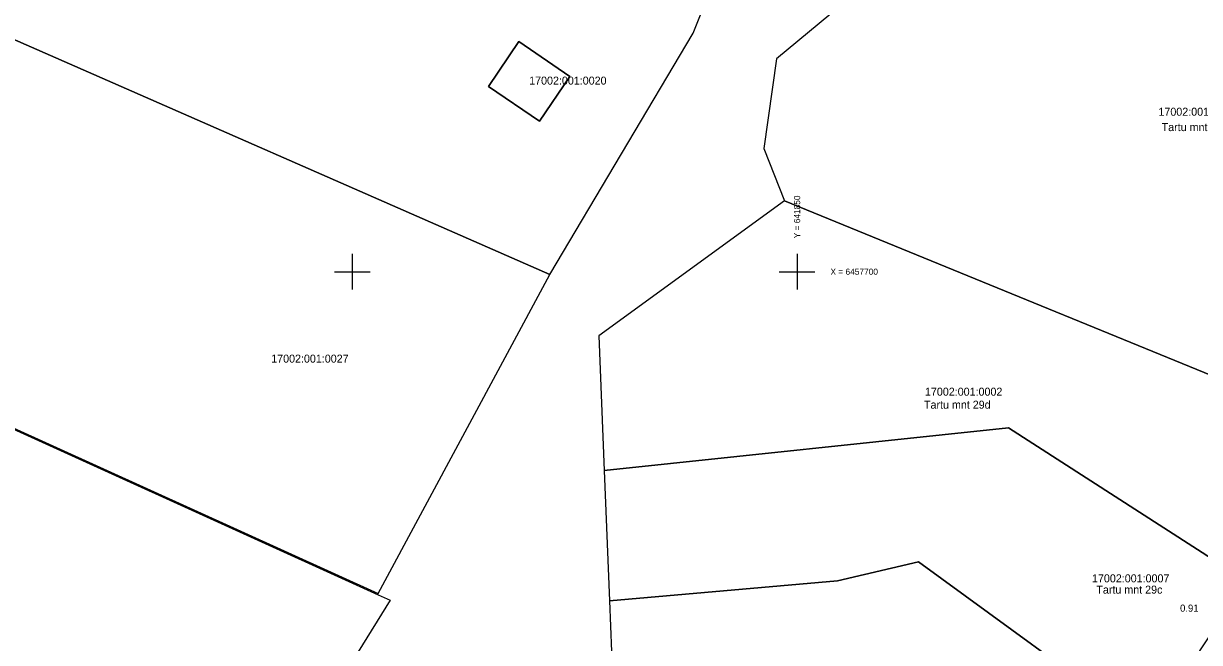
# Model space of a CAD drawing. Extents: x 641584 to 642110, y 6457374 to 6457909.
# Drawn here: x 641763 to 641895.2, y 6457658.3 to 6457727.9 of the extents above; entities that cross this region are included whole.
import ezdxf

# ---------------------------------------------------------------- set-up
doc = ezdxf.new("R2010")
doc.units = 0
for name, color, linetype in [('KPKAABEL', 7, 'Continuous'), ('PIIR', 7, 'Continuous'), ('VORK', 7, 'Continuous')]:
    doc.layers.add(name, color=color, linetype=linetype)

# ---------------------------------------------------------------- blocks, each defined once
blk = doc.blocks.new('VKORIS')
at = {"layer": 'VORK'}
for p, q in [((0, 4), (0, -4)), ((-4, 0), (4, 0))]:
    blk.add_line(p, q, dxfattribs=at)

msp = doc.modelspace()

# ---------------------------------------------------------------- linework, layer by layer
at = {"layer": 'PIIR'}
for points in [[(641758.58, 6457774.07), (641753.54, 6457758.3), (641772.97, 6457748.58), (641759.61, 6457727.13), (641822.19, 6457699.69), (641838.33, 6457726.85), (641847.23, 6457749.15), (641797.98, 6457765.93), (641783.11, 6457766.07)], [(641937.88, 6457723.51), (641883.66, 6457753.81), (641847.7, 6457723.94), (641846.27, 6457713.87), (641848.6, 6457707.96), (641911.42, 6457682.24)], [(641759.61, 6457727.13), (641740.69, 6457692.03), (641802.92, 6457663.8), (641822.19, 6457699.69)], [(641824.45, 6457721.97), (641818.71, 6457725.89), (641815.3, 6457720.85), (641821.04, 6457716.92)], [(641818.71, 6457725.89), (641824.45, 6457721.97), (641821.04, 6457716.92), (641815.3, 6457720.85)], [(641827.72, 6457692.77), (641828.32, 6457677.63), (641873.79, 6457682.43), (641900.48, 6457665.22), (641911.42, 6457682.24), (641848.6, 6457707.96)], [(641828.32, 6457677.63), (641828.9, 6457662.96), (641854.53, 6457665.23), (641863.64, 6457667.36), (641889.49, 6457648.53), (641890.12, 6457649.49), (641900.48, 6457665.22), (641873.79, 6457682.43)], [(641854.53, 6457665.23), (641828.9, 6457662.96), (641829.35, 6457651.57), (641877.42, 6457630), (641889.49, 6457648.53), (641863.64, 6457667.36)]]:
    msp.add_lwpolyline(points, close=True, dxfattribs=at)
msp.add_lwpolyline([(641657.77, 6457612.9), (641701.89, 6457709.56), (641802.92, 6457663.64), (641804.25, 6457663.04), (641777.44, 6457619.71), (641842.97, 6457578.89), (641847.39, 6457582.79), (641874.2, 6457560.75), (641856.56, 6457533.11), (641837.49, 6457503.95), (641828, 6457505.98), (641818.2, 6457505.03), (641809.61, 6457500.93), (641802.14, 6457493.02), (641778.8, 6457455.84), (641767.38, 6457463.25), (641764.23, 6457464.96), (641751.07, 6457473.17), (641744.24, 6457462.13), (641649.31, 6457520.03), (641663.44, 6457540.18), (641670.02, 6457549.58), (641689.99, 6457604.4), (641657.81, 6457612.97)], dxfattribs=at)

# ---------------------------------------------------------------- block references
at = {"layer": 'VORK', "xscale": 0.5, "yscale": 0.5}
for p in [(641800, 6457700), (641850, 6457700)]:
    msp.add_blockref('VKORIS', p, dxfattribs=at)

# ---------------------------------------------------------------- texts
at = {"layer": 'KPKAABEL'}
msp.add_text('0.91', height=0.8, dxfattribs=at).set_placement((641893.06, 6457661.75))
at = {"layer": 'PIIR'}
for s, p in [('17002:001:0020', (641819.88, 6457721.05)), ('17002:001:0004', (641890.63, 6457717.55)), ('Tartu mnt 29e', (641890.99, 6457715.82)), ('17002:001:0027', (641790.88, 6457689.77)), ('17002:001:0002', (641864.38, 6457686.05)), ('Tartu mnt 29d', (641864.27, 6457684.59)), ('17002:001:0007', (641883.16, 6457665.05)), ('Tartu mnt 29c', (641883.65, 6457663.78))]:
    msp.add_text(s, height=0.9, dxfattribs=at).set_placement(p)
at = {"layer": 'VORK'}
msp.add_text(' Y = 641850', height=0.7, rotation=90, dxfattribs=at).set_placement((641850.35, 6457703.5))
msp.add_text(' X = 6457700', height=0.7, dxfattribs=at).set_placement((641853.5, 6457699.65))

doc.saveas('drawing.dxf')
